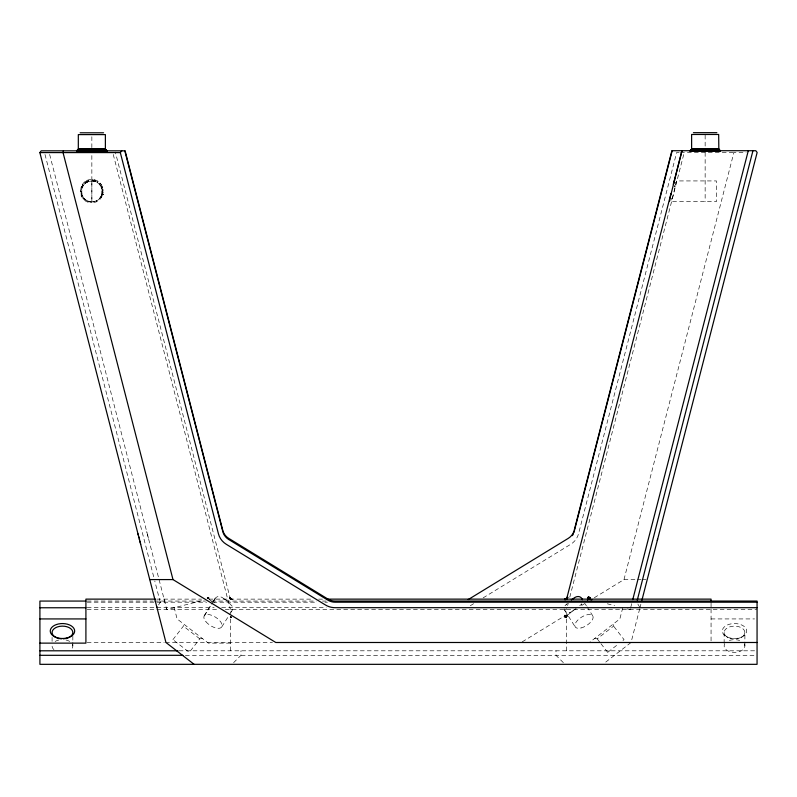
<?xml version="1.0" encoding="UTF-8"?>
<svg xmlns="http://www.w3.org/2000/svg" width="797" height="797" viewBox="0 0 797 797"><rect width="100%" height="100%" fill="white"/><g stroke="black" fill="none" stroke-linecap="round" stroke-linejoin="round"><path stroke-width="0.6" stroke-dasharray="3.98 2.99" d="M91.974 201.8C79.013 202.637 78.086 181.547 90.948 181.098C104.855 179.245 105.832 202.239 91.974 201.8L91.864 202.528C76.133 203.335 77.458 177.771 92.681 179.654C106.649 180.062 106.25 203.175 91.864 202.528L91.844 153.831M91.844 147.644L91.854 136.506M230.602 599.384C234.169 601.077 227.245 595.757 230.044 598.696C233.83 600.211 230.652 599.583 229.506 597.282M207.13 598.627L208.137 598.567L208.147 597.322L207.22 597.939L208.864 597.421L208.934 598.786M207.379 598.746L207.678 597.401L207.26 598.696L208.963 598.099L207.559 597.919M564.316 616.589C565.721 619.139 568.63 613.76 565.92 615.842C563.738 618.731 565.073 612.435 566.019 617.326C563.071 616.918 565.88 616.47 564.455 615.404C567.424 614.925 566.687 619 564.316 616.768M230.592 616.589L231.16 617.685L230.463 616.579M566.567 650.8L566.508 616.141L567.424 615.194L566.448 617.147L566.268 616.32L567.384 615.224L566.557 616.968A2.252 2.252 0 0 1 567.444 615.174L565.551 617.516M565.442 617.426L564.784 615.194L564.316 616.4L565.84 617.695L565.252 615.254L564.625 616.988M207.2 597.511L207.429 598.408L208.953 597.959L207.509 598.726L207.997 597.342M564.844 616.689C564.216 613.949 567.046 617.486 566.737 616.031C567.882 613.959 565.013 619.05 566.926 615.583L576.052 608.5M92.811 179.674L92.751 181.098L92.681 179.654M566.557 616.968L567.295 615.304L565.83 617.326L566.926 615.583M230.403 650.8L230.373 616.589A2.252 2.252 0 0 1 230.403 616.958L230.931 617.655L230.423 616.988M564.465 616.968L564.316 616.23M230.702 617.426L230.731 616.729L231.18 617.087M93.807 181.248L93.926 179.833L93.647 181.218M230.084 598.009L232.166 599.314L230.403 599.085L229.974 597.471L230.821 598.896L232.166 599.135L230.532 598.726L229.944 597.431L229.636 598.208L229.855 597.431L230.572 598.856L232.166 599.205L230.652 598.786L229.865 597.361L230.064 598.926L229.765 597.322L230.472 598.826L232.007 599.603L230.552 598.995L229.974 597.511L115.326 152.038M566.537 617.008C567.623 613.142 566.259 618.801 565.88 616.679M564.465 615.174C566.059 618.99 565.173 614.557 564.316 615.971M230.064 598.926C233.162 599.214 230.184 599.344 229.685 597.302C231.987 600.061 231.04 598.955 232.166 599.165M95.55 180.271L95.401 181.686L95.401 180.212M566.448 616.4L567.235 615.354L566.438 616.978M230.811 617.008L231 617.695L231.17 616.838M94.305 181.347L94.474 179.943L94.195 181.317M229.406 597.272L229.865 598.627L229.915 597.391M566.378 616.729L567.255 615.324M594.642 638.487L597.182 638.835L613.551 626.153L613.869 623.583M565.91 617.396L567.155 615.404L566.637 616.4M229.875 597.84L230.104 598.278M230.771 617.516L230.532 616.659M232.166 599.603L230.403 599.085M207.967 598.517C209.272 599.543 208.665 596.096 207.738 597.75M90.151 202.418L90.3 201.681L90.021 202.398M207.788 598.477C207.927 595.787 209.561 599.444 207.26 598.696M208.445 598.796L208.953 598.507L207.569 597.76M230.403 599.284C230.223 597.561 230.841 599.902 231.847 599.135M672.369 198.413L676.514 180.929L716.423 180.929L716.423 201.671L670.974 201.671M207.379 597.551C210.189 597.053 207.26 599.224 207.379 597.999M207.758 598.677L208.306 598.627L208.147 597.322M207.29 598.308C209.272 598.816 208.535 598.378 208.206 597.64M630.417 608.679L630.168 609.665L625.924 608.579M567.613 605.61L568.231 603.199M569.785 597.182L684.384 151.908M594.303 597.74L623.981 579.578L733.907 152.456L746.122 152.426M622.736 607.762L619.867 618.93L589.621 642.382M630.716 607.523L631.832 603.199M639.682 608.878L631.035 642.492L604.803 662.825M639.891 608.071L641.117 603.319M674.441 186.349L674.75 185.352M566.577 616.27L567.155 615.433L566.159 617.555M231.03 617.555L230.672 616.818M675.448 183.24L675.786 182.324M566.537 616.31L567.175 615.423M671.931 199.668L670.516 200.107M565.053 616.22L565.721 615.354L566.338 616.778M231.718 599.155L230.174 598.388L232.037 599.334M566.727 616.131L567.046 615.523M565.571 617.077L566.567 615.643M565.372 616.928L566.348 615.553L566.368 616.898M564.316 615.174C566.239 615.802 567.623 615.683 566.268 616.191M97.941 181.427L97.354 182.633L98.061 181.517M565.93 616.768C563.519 615.244 566.089 615.384 565.92 617.008M231.09 616.679L230.801 617.346M99.486 184.416L100.143 183.26L99.376 184.286M208.326 597.431L208.834 597.272L208.226 597.84M158.603 604.933L160.227 602.193L164.59 601.068L164.072 599.035M204.391 615.603L212.6 602.632M212.958 602.054L215.12 598.637M204.152 615.951L212.4 602.931M213.038 601.934L214.941 598.926A10.441 5.459 37.8 0 0 214.921 602.761M221.825 626.821L228.908 615.623M229.556 614.607L232.136 610.542M231.608 599.085L230.991 598.926M564.415 616.29C565.83 615.095 565.551 616.31 566.368 616.26M231.05 617.406L230.971 616.609M172.919 639.642L183.4 626.123L183.071 623.553M202.368 638.517L199.788 638.835L189.307 652.354L172.949 639.672M100.432 185.611L101.219 184.635L100.342 185.482M230.223 598.348L230.552 598.995M566.029 617.008L566.229 617.476L566.278 616.838M101.249 187.046L102.016 186.169L101.189 186.936M207.728 597.919L208.894 597.561L207.17 598.158M233.591 662.686L240.973 655.313L240.973 650.8M230.781 598.936L231.409 599.205L230.403 598.946M566.398 616.45L566.099 617.257M564.844 616.171L565.252 615.254L565.74 616.729M101.408 187.395L102.235 186.687L101.358 187.265M102.424 187.225L101.588 187.873L102.464 187.365M579.698 605.67L581.79 604.056M607.693 652.335L600.928 643.667M607.942 652.145L618.661 643.827M622.955 640.499L624.061 639.642L613.58 626.123M565.013 616.38L565.88 615.394L566.129 616.111M566.059 604.883L566.567 604.505M85 200.316L85.727 199.788M102.594 187.753L101.747 188.351L102.644 187.903M208.386 597.86L208.834 597.272M102.952 189.228L102.096 189.796L102.972 189.377M473.627 603.688L471.525 604.983A18.042 17.474 0.1 0 1 470.26 605.68M483.121 597.88L570.682 544.301A18.042 17.474 0.9 0 0 578.552 533.761L676.683 152.456L679.174 152.456M522.234 641.844L576.291 608.769M581.591 605.521L584.769 603.578M102.195 190.632L103.092 190.144L102.185 190.523M741.18 637.351L742.356 636.763M231.289 599.025L230.652 599.065M83.456 198.961L84.93 199.15L83.326 198.822L84.213 198.433M103.122 192.535L102.116 192.884L103.102 192.685M208.625 598.766L208.575 597.282M83.326 198.822L84.303 198.543M208.306 598.627L208.963 598.368L208.067 598.029M208.137 598.567L208.963 598.238L208.226 598.049M670.954 198.692L672.399 198.314M49.643 154.449L166.812 609.675L203.932 600.121M82.46 195.803L81.443 196.042L82.509 195.913M101.598 194.976L102.574 194.857L101.637 194.857M229.895 597.72L229.954 598.766L229.287 597.272M81.005 195.006L82.051 194.827M680.409 152.456L733.907 152.456M623.981 579.578L636.215 579.578M637.441 579.578L641.107 579.578M642.332 579.578L645.998 579.578M156.81 599.125L201.591 599.125M209.053 599.125L313.022 599.135M318.521 599.135L322.974 599.135M87.212 601.068L153.183 601.068M154.429 601.068L205.467 601.068M211.683 601.068L316.25 601.068M322.466 601.068L326.202 601.068M87.212 602.193L155.674 602.193M156.919 602.193L206.712 602.193M212.929 602.193L316.25 602.193M324.957 602.193L327.447 602.193M87.212 607.683L214.174 607.683M221.646 607.683L326.202 607.683M87.172 609.675L155.584 609.675M156.83 609.675L217.78 609.675M225.242 609.675L757.06 609.675M711.063 618.93L754.58 618.93M87.162 642.492L164.272 642.492M165.507 642.492L272.464 642.492M230.403 643.129L208.326 643.129L177.103 618.93L174.234 607.762M179.086 650.8L757.06 650.8M185.392 655.313L754.58 655.313M100.83 196.61L101.797 196.61L100.9 196.49M564.316 615.812L565.92 616.41M102.215 195.753L101.289 195.733L102.146 195.903M100.342 197.367L101.299 197.427L100.452 197.218M81.603 193.013L80.457 192.964M80.308 191.15L81.483 191.4L80.308 191.011M230.263 598.308L230.423 598.876M607.294 603.787L614.607 605.67M565.262 616.29L565.83 616.569M566.239 615.981L564.555 615.822M726.665 636.763L727.85 637.351M674.103 186.179L675.557 186.916M82.111 187.883L80.985 187.205L82.061 187.992M565.432 616.758L564.934 615.214L564.665 616.649M82.45 187.046L81.344 186.309L82.4 187.146M199.758 638.815L183.519 626.223M209.033 599.294L213.845 603.01M564.316 615.284L564.874 616.021M82.201 184.774L83.197 185.721L82.28 184.645M563.379 662.686L555.997 655.313L555.997 650.8M96.228 200.824L96.726 201.392L96.347 200.764M597.182 638.835L600.181 642.701M585.108 603.767L586.373 605.78M587.01 606.786L592.749 615.832M564.784 610.452L575.225 626.94M85.618 183.141L84.861 181.925L85.518 183.21M637.829 604.016L639.991 607.683M86.036 182.842L85.339 181.596L85.907 182.931M86.295 181.009L86.913 182.304L86.435 180.939M566.348 615.862L566.039 615.443L564.973 616.928M160.227 602.193L154.807 581.123M166.802 609.665L166.384 608.021M113.244 154.449L230.034 608.191A2.252 2.192 -4.3 0 0 231.608 609.615A2.261 2.192 -0.4 0 0 232.166 609.675M148.451 538.364L147.216 533.552M44.991 154.449L154.498 579.937M146.698 531.519L146.957 532.555M166.553 608.679L166.712 609.316M88.427 181.636L88.128 180.212L88.308 181.686M91.844 181.049L91.864 201.8M744.886 632.479A10.371 6.346 0 0 1 729.325 637.979A10.371 6.346 0 0 1 729.325 626.99A10.371 6.346 0 0 1 744.886 632.479L744.886 645.998M724.144 632.479L724.144 645.998M711.063 603.199L711.063 607.991M711.063 608.998L711.063 643.129M705.146 135.141L705.146 147.515M705.146 152.466L705.146 201.671M72.836 636.165L72.836 641.087M72.836 642.312L72.836 645.998M52.084 637.401L52.084 643.548M214.871 598.856A9.674 6.416 62.5 0 1 224.057 598.876M224.126 598.926A10.441 5.459 37.8 0 1 230.502 604.505A9.644 5.908 0 0 1 230.383 612.265A10.321 5.38 37.6 0 1 230.154 612.365M744.259 643.827A10.371 6.356 0 0 1 734.515 652.354A10.371 6.356 0 0 1 724.762 643.827M729.325 640.499A10.371 6.356 0 0 1 739.696 640.499M564.804 609.665A2.261 2.182 -0.3 0 0 565.541 609.546A2.252 2.172 -1.8 0 0 566.697 608.679M581.561 603.857A10.431 5.449 -37.8 0 1 581.202 604.505M566.478 604.505A10.431 5.449 -37.8 0 1 567.325 603.419M564.137 608.798A9.664 5.918 -0.2 0 0 566.597 612.265A10.321 5.39 -37.8 0 0 571.18 612.275M564.993 605.81A9.664 5.918 -0.2 0 1 565.93 604.823M72.477 644.355A10.371 6.366 0 0 1 70.963 649.645M53.957 649.645A10.371 6.366 0 0 1 52.443 644.355M55.123 641.505A10.371 6.366 0 0 1 58.908 640.021M66.012 640.021A10.371 6.366 0 0 1 69.797 641.505M88.308 201.163L87.979 201.88L88.308 201.163M102.883 193.791L101.926 193.88L103.61 194.697L102.883 193.791M82.3 195.454L81.214 195.524L82.34 195.564M87.471 182.025L86.803 180.76L87.361 182.085M86.604 200.445A10.411 10.411 0 0 0 102.225 191.429A10.411 10.411 0 0 0 86.604 182.403A10.411 10.411 0 0 0 86.604 200.445M205.985 621.799A10.371 4.902 32.4 0 0 221.586 627.169A10.371 4.902 32.4 0 0 211.394 615.194A10.371 4.902 32.4 0 0 205.985 621.799M727.512 637.162A12.204 7.482 0 0 0 746.679 631.682A12.204 7.482 0 0 0 729.355 624.25A12.204 7.482 0 0 0 727.512 637.162M581.113 627.936A10.371 4.882 -32.3 0 0 592.948 616.22A10.371 4.882 -32.3 0 0 577.895 620.006A10.371 4.882 -32.3 0 0 581.113 627.936"/><path stroke-width="1.2" d="M91.844 151.36L91.844 148.88M105.134 150.832L103.779 149.936L93.169 150.832L93.04 149.647L88.347 149.029L76.891 150.812L97.573 149.029L106.967 150.832L93.1 150.513L81.483 149.029L79.112 149.348L76.731 150.832L87.222 149.029L106.947 150.832L90.529 150.832L90.669 149.029L95.351 149.029L107.127 150.832L76.572 150.832L94.205 149.029L103.779 149.936L105.383 149.029L105.383 134.603L78.325 134.603L78.315 149.188L76.522 150.832L91.854 149.029L107.187 150.832L93.04 149.497L76.671 150.832L93.03 149.348L91.854 149.188M588.246 598.926L589.601 597.471L590.019 598.776L587.628 599.523L589.581 597.611L589.511 599.185A2.252 2.252 0 0 0 587.528 599.603L589.9 598.378L587.538 599.593L589.75 597.919L588.037 597.8L588.066 598.926L589.78 597.511L588.146 597.272L588.495 598.876L589.65 598.587L589.421 597.431L588.037 598.766L589.74 597.78L588.266 597.272L588.355 599.065L587.528 599.603L590.009 598.686L587.538 599.603L589.83 598.228L588.784 598.348L588.286 599.015L589.979 598.946L587.538 599.593M703.97 148.909L703.841 150.683L717.858 148.909L720.428 150.713L705.146 148.909L689.873 150.713L706.331 148.909L720.478 150.713L701.649 148.909L689.813 150.713L707.497 148.909L720.269 150.703L703.97 148.909L689.973 150.703L691.308 150.185L691.826 148.909L705.146 150.464L718.844 150.284L718.675 134.474L691.617 134.474L691.617 149.059L690.033 150.703L700.523 149.059L720.428 150.713M90.669 149.188L89.503 149.029L89.214 150.832L76.98 150.772M701.649 148.909C699.905 155.345 718.167 146.479 720.269 150.703M705.146 149.218C702.277 146.867 701.35 153.054 705.146 150.643C709.569 150.862 714.839 149.906 718.705 149.218C711.552 152.048 699.527 151.48 691.617 148.909L718.675 148.909L718.087 149.806L714.421 150.464L698.67 150.713L720.169 150.683M88.347 149.029L87.919 150.832L99.984 150.414L105.334 149.029L106.868 150.812L105.692 150.304L105.174 149.029L100.82 150.195L93.149 150.772L82.489 150.663L78.265 149.497L78.783 149.029L85.857 150.414L98.27 150.832L104.805 150.513L105.652 150.065L105.383 149.029L78.325 149.029L77.189 150.733L91.854 149.796L106.659 150.772L90.669 149.497M690.202 150.703L699.905 150.713L700.523 148.909L705.146 149.517L707.497 148.909M87.222 149.029C87.849 153.672 71.61 150.553 80.766 149.029L94.385 150.663L104.915 149.029L106.659 150.772L105.433 150.304L104.915 149.029M700.523 149.059L699.427 148.909L698.8 150.683L691.427 149.806L698.869 150.643L712.817 150.713L711.91 148.909L703.96 149.517M91.854 149.796L85.09 149.029L84.183 150.832L77.957 150.195L82.28 149.029L93.09 150.414L104.407 150.832M718.476 148.909L719.94 150.683L698.381 148.909L697.564 150.703M93.03 149.029L106.509 150.733L105.622 149.936L78.076 149.936L84.263 150.832L96.696 150.414L104.566 149.029L105.493 149.647L97.045 150.832L85.907 150.304L79.142 149.029L78.216 149.647L80.138 150.513L85.438 150.832L86.136 149.029L83.157 149.029L81.991 150.832M698.381 148.909L690.341 150.643L720.02 150.643L703.93 150.065L694.785 148.909L692.434 148.909L690.63 150.543L695.691 150.603L696.448 148.909L690.282 150.643L703.95 149.667M693.43 148.909L691.666 148.909L691.308 150.185L696.448 150.703L697.385 148.909L705.146 149.936L712.917 149.059L716.373 149.667L717.708 150.713M82.28 149.029C81.244 153.682 73.304 149.169 83.157 149.029M695.582 148.909L691.148 150.185L694.526 150.683L695.582 148.909L697.385 148.909M81.483 149.029L80.108 150.832M694.067 148.909L692.593 150.713M693.4 150.713L694.785 148.909M79.292 150.832L80.766 149.029M80.138 149.029L78.574 150.832M78.783 149.029L77.488 150.772M79.142 149.029L78.534 150.414L77.04 150.832L90.669 149.029M84.343 150.812L95.491 150.304L103.57 149.029C111.042 152.008 87.132 150.484 85.996 150.065C82.44 149.398 80.188 148.551 77.957 150.832M588.584 597.84C587.708 596.564 589.103 599.593 589.77 598.487C588.395 596.893 588.007 598.617 589.541 598.408M691.716 149.517L692.085 148.909L705.146 150.643L718.217 148.909L719.322 150.284L716.772 150.703L696.618 150.643L691.507 149.667L691.666 149.059L718.685 149.059C711.691 151.799 703.631 150.474 696.299 149.806C693.38 148.292 693.27 149.567 691.248 150.713M91.854 149.029L91.854 150.832L78.315 149.497L86.714 150.812L102.474 150.812L105.752 150.195L101.418 149.029L90.609 150.513M692.085 148.909L691.567 150.185L690.341 150.713M589.083 598.089L588.007 598.208L589.073 597.361L589.142 598.876L587.688 599.493L589.939 599.005L588.425 598.995L588.824 597.322L589.581 597.611M567.046 597.401L566.159 598.975L564.804 599.165L566.428 598.965L567.574 597.272L566.826 598.846L564.804 599.254L565.79 599.513L565.332 599.125L567.643 597.421L564.804 599.603L566.567 599.254L567.683 597.272L565.99 598.975L564.804 599.135L566.906 598.926L567.285 597.302M589.312 598.746L588.953 597.431M669.5 201.262L669.888 198.782M695.293 150.713L709.858 149.806L710.336 150.703L713.594 150.603L718.735 149.517L711.91 148.909M693.41 149.218L691.866 150.713M670.028 198.064L681.983 150.713L673.326 184.336M692.414 149.218L690.74 150.713M703.871 150.603L694.635 150.643L691.348 149.936L718.954 149.936L712.737 150.703M63.391 150.832L63.023 152.536L172.989 579.578L275.792 642.492L757.06 642.492M78.504 149.348L77.06 150.812M566.488 599.115L567.384 598.099L564.804 599.135L566.826 598.846L564.804 599.254L566.418 599.374L564.804 599.493L566.567 599.254L567.464 597.282M588.395 597.282L588.614 597.62M574.478 530.374L672.19 150.713M670.954 193.661L566.996 597.511C565.222 600.948 564.425 598.388 566.727 598.926M632.758 599.593L748.283 150.713M637.271 600.161L752.946 150.713M657.316 540.356L657.625 539.161M641.914 600.221L757.15 152.456L755.795 150.713L671.901 150.713L574.169 530.453A13.529 13.101 -0.5 0 1 568.271 538.354L469.114 599.035A13.529 13.081 -0.6 0 1 468.158 599.553M691.507 149.936L694.048 149.218L706.391 150.384L715.537 149.218L719.94 150.683M567.085 597.371C566.179 599.274 567.175 597.361 567.046 597.64C567.235 597.212 566.378 599.185 567.255 597.65C565.631 599.224 568.63 596.903 564.914 599.195M567.364 597.292L566.787 598.109M673.455 183.868L674.68 180.142M670.695 194.568L670.925 193.801M567.245 597.431L567.165 597.88M88.308 149.796L91.854 150.195L102.215 149.029L106.23 150.593L96.477 149.029L93.04 149.647M694.416 150.703L714.72 148.909L719.581 150.464L708.653 148.909L709.001 150.643L710.286 150.683M696.349 150.713C710.864 150.344 692.105 151.53 691.666 148.909M588.794 598.686L589.292 598.248M103.57 149.029C110.922 153.183 93.926 149.258 91.854 150.513M89.294 150.733L98.778 150.065L99.515 150.832M589.89 599.045L589.152 598.766M101.418 149.029C113.802 151.898 95.241 150.523 93.08 150.304M588.844 598.826L589.202 598.677M588.066 598.926L588.903 597.82M565.003 599.155C566.199 599.344 565.611 598.288 566.567 599.254M566.229 599.025L565.661 599.065L566.567 599.015M564.973 599.264L566.259 599.414L566.288 598.766M588.345 598.766L588.903 598.009M691.447 149.667L692.434 148.909M588.754 597.72L588.027 598.627L588.953 598.308M79.59 149.029L78.156 149.796L105.553 149.796M194.109 664.329L165.945 642.492L39.85 152.586L41.205 150.832L125.099 150.832L222.801 530.453A13.529 13.101 0.3 0 0 228.709 538.354L327.856 599.035A13.529 13.081 0.6 0 0 335.089 601.048L757.06 601.068L757.06 664.329L39.91 664.329L39.91 601.068L85.966 601.068M105.334 149.029C103.49 150.324 94.235 153.283 94.205 149.029M718.217 148.909C717.798 150.155 707.706 152.934 707.507 149.218M39.85 152.586L120.317 152.586L121.782 150.832M588.784 597.521L588.007 598.348L588.754 598.139M709.001 150.643L699.108 150.384L692.832 149.368L690.511 150.643L705.146 149.517M566.657 598.856L567.683 597.272M78.524 149.029L105.383 149.188C100.253 152.735 91.107 149.338 85.369 150.832L85.438 150.832M588.824 597.322L588.017 598.069L588.744 597.929M87.969 150.812L81.085 150.304L78.524 149.188M94.275 150.195L85.08 149.188L77.339 150.663L89.503 149.029M565.491 599.095L566.099 599.454L565.222 599.254M589.631 599.145L587.688 599.493L589.043 598.985M588.953 599.045L587.598 599.553L589.81 599.085L587.678 599.503L589.033 598.926M587.678 599.503L589.72 599.115M591.852 599.812L588.186 599.175M702.516 150.703L701.3 150.643M698.8 150.683L691.567 149.517L692.882 148.909M587.977 599.334L588.365 599.195M588.644 599.135L589.142 598.876M589.461 598.557L589.87 598.806M589.461 599.105L588.804 599.125L589.391 599.025M705.146 149.368L719.811 150.603L709.778 148.909L705.146 149.806L690.77 150.464L696.448 149.059M91.854 150.195L106.061 150.593L100.552 149.188L84.562 150.663L77.727 150.414L79.989 149.796M705.146 149.936L691.029 150.284L692.663 149.806M699.955 150.703L703.841 150.683M86.664 150.832L94.405 150.733M104.566 149.029L105.065 150.304L106.26 150.832L99.615 149.029L77.638 150.593L84.093 149.029L83.057 150.832M565.89 598.985L566.338 599.274M98.619 149.029L98.698 149.796L102.933 149.029L103.56 150.513L105.493 149.796L104.118 149.029L94.295 150.304M695.582 149.059L703.92 150.185L715.517 148.909L718.794 149.667M80.766 149.188C72.407 151.55 90.559 150.693 91.854 150.304M703.92 150.185C704.887 150.464 724.622 151.5 716.234 148.909L702.665 150.384M694.048 149.218L694.775 149.059M692.593 149.936L695.542 149.368M79.929 149.936L85.09 149.029M711.631 150.713C706.321 146.02 729.434 153.432 715.557 149.368L703.89 150.464M695.502 149.517L699.387 149.517M697.355 149.368L700.523 148.909M699.427 148.909L690.939 150.464L703.94 149.936L707.756 150.683M711.93 149.218L709.858 149.806M106.21 150.772L85.07 149.348M96.477 149.188L93.05 149.796M700.513 149.218L702.795 148.909M708.653 149.218L703.95 149.806M90.639 150.195L91.854 150.065M565.262 599.115C565.212 599.454 565.352 599.603 565.103 599.264M90.629 150.304L81.125 150.832M706.371 150.185L719.103 150.284L716.234 148.909M693.42 132.671L716.872 132.671M80.128 132.8L103.58 132.8M691.587 149.218L718.705 149.218M78.295 149.348L105.413 149.348M691.557 149.368L718.735 149.368M78.216 149.647L105.493 149.647M691.507 149.517L718.784 149.517M691.298 149.936L719.004 149.936M77.996 150.065L105.702 150.065M691.198 150.065L719.103 150.065M77.797 150.304L105.911 150.304M690.979 150.284L719.392 150.384L705.146 149.806M77.678 150.414L106.021 150.414M690.72 150.464L719.581 150.464M77.419 150.593L106.28 150.593M149.746 579.578L172.989 579.578M155.564 599.125L85.907 599.125L85.907 643.129L39.91 643.129M326.7 599.135L711.063 599.125L711.063 601.645M757.06 602.193L335.089 602.193A13.529 13.101 0.1 0 1 327.866 600.161L228.699 539.489M39.91 607.762L85.907 607.762M757.06 607.683L335.089 607.683A18.042 17.474 -0.1 0 1 325.455 604.983L226.298 544.301A18.042 17.474 -0.8 0 1 218.418 533.761L120.317 152.586M39.91 618.93L85.907 618.93M39.91 650.8L177.93 650.8M39.91 655.313L182.911 655.313M702.565 150.643L692.792 149.517M719.561 150.713L718.356 150.185L717.858 148.909M93.129 150.733L81.443 149.497M719.043 150.713L717.888 150.185L717.41 148.909M105.752 150.832L104.596 150.304L104.118 149.029M718.426 150.713L716.862 148.909M716.892 150.713L715.517 148.909M103.6 150.832L102.215 149.029M715.875 150.703L714.72 148.909M101.707 150.832L100.552 149.029M713.943 150.713L712.907 148.909L715.557 149.368M705.146 150.185L706.381 150.284M703.91 150.284L699.328 149.806M91.854 149.936L93.06 150.065M703.94 149.936L697.385 149.059M97.095 150.832L96.487 149.348M87.212 149.348L88.337 149.497M96.477 149.029L99.645 149.497L100.552 150.832M99.615 149.029L100.552 149.188M696.448 148.909L697.375 149.218M95.779 150.832L95.351 149.029M102.584 150.832L101.418 149.188M714.899 150.703L713.843 148.909M716.234 149.059L719.273 150.284M102.933 149.029L105.573 149.936M98.2 150.812L97.573 149.029M565.382 599.304L565.731 599.175M566.876 598.029L566.567 598.517M566.767 598.218L566.826 598.846M588.146 597.272L588.206 598.846M124.81 150.832L222.801 531.579A13.529 13.111 -1.3 0 0 228.699 539.499M137.961 533.761L138.319 535.176M138.678 536.56L139.017 537.885M139.345 539.161L139.654 540.356M139.943 541.482L140.212 542.518M140.451 543.454L140.67 544.301M156.62 606.288L156.85 607.175M706.361 150.065L706.331 148.909M705.146 148.76L705.146 151.231M574.179 531.579A13.529 13.111 1.3 0 1 573.85 532.645M573.442 533.681A13.529 13.111 1.3 0 1 572.346 535.634M572.913 598.876A9.674 6.416 -62.5 0 1 582.099 598.856A10.431 5.449 -37.8 0 1 582.328 599.683M571.319 599.852A10.431 5.449 -37.8 0 1 572.834 598.936M57.274 637.989A10.371 6.356 0 0 1 55.561 627.737A10.371 6.356 0 0 1 71.979 629.969A10.371 6.356 0 0 1 63.361 638.815M61.558 638.815A10.371 6.356 0 0 1 58.081 638.238M56.348 637.5A12.204 7.472 0 0 0 74.669 631.035A12.204 7.472 0 0 0 56.358 624.559A12.204 7.472 0 0 0 56.348 637.5"/></g></svg>
